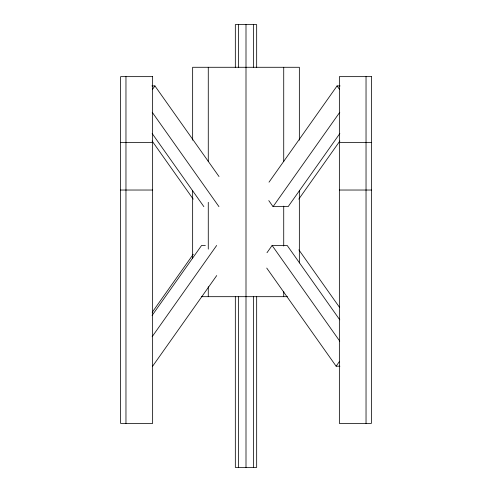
<?xml version="1.0" encoding="UTF-8"?>
<svg xmlns="http://www.w3.org/2000/svg" width="492" height="492" viewBox="0 0 492 492"><rect width="100%" height="100%" fill="white"/><g stroke="black" fill="none" stroke-linecap="round" stroke-linejoin="round"><path stroke-width="0.74" d="M152.366 89.544L154.925 85.922L219.008 176.548M152.182 312.352L193.282 254.223M152.071 315.477L201.566 245.471L205.342 245.471M152.133 336.725L216.658 245.471M269.013 182.169L337.075 85.922L340.089 85.922M152.637 366.189L216.72 275.563M268.786 200.601L273.054 206.634L339.788 112.262M339.849 133.51L288.146 206.634L273.054 206.634M298.779 199.137L339.88 141.013M266.984 252.716L272.107 245.471L287.193 245.471L339.788 319.849M266.738 268.066L336.128 366.189L339.541 361.362M151.911 85.922L154.925 85.922M120.626 142.502L152.637 142.502M339.363 142.502L371.374 142.502M120.626 190.029L152.637 190.029M339.363 190.029L371.374 190.029M201.579 296.682L287.445 296.682M336.128 366.189L339.898 366.189M337.075 85.922L339.634 89.544M298.859 249.85L339.517 307.352M272.107 245.471L339.726 341.097M152.213 112.262L218.946 206.634M152.151 133.51L203.854 206.634M152.12 141.013L193.221 199.137M366.036 76.647L366.036 423.421M299.351 140.165L299.351 67.281L192.649 67.281L192.649 140.165M299.351 190.804L299.351 262.925M283.724 67.281L283.724 161.647M283.724 206.148L283.724 246.043M283.724 291.313L283.724 296.682M256.67 67.65L256.67 24.6L235.33 24.6L235.33 67.65M256.67 296.738L256.67 467.4L235.33 467.4L235.33 296.738M253.546 24.6L253.546 67.65M253.546 296.738L253.546 467.4M246 24.6L246 467.4M238.454 24.6L238.454 67.65M238.454 296.738L238.454 467.4M208.276 67.281L208.276 161.647M208.276 202.31L208.276 249.112M208.276 286.707L208.276 296.682M192.649 190.804L192.649 258.318M125.964 76.647L125.964 423.421M152.637 76.647L120.626 76.647L120.626 423.421L152.637 423.421L152.637 76.647M371.374 76.647L339.363 76.647L339.363 423.421L371.374 423.421L371.374 76.647"/></g></svg>
